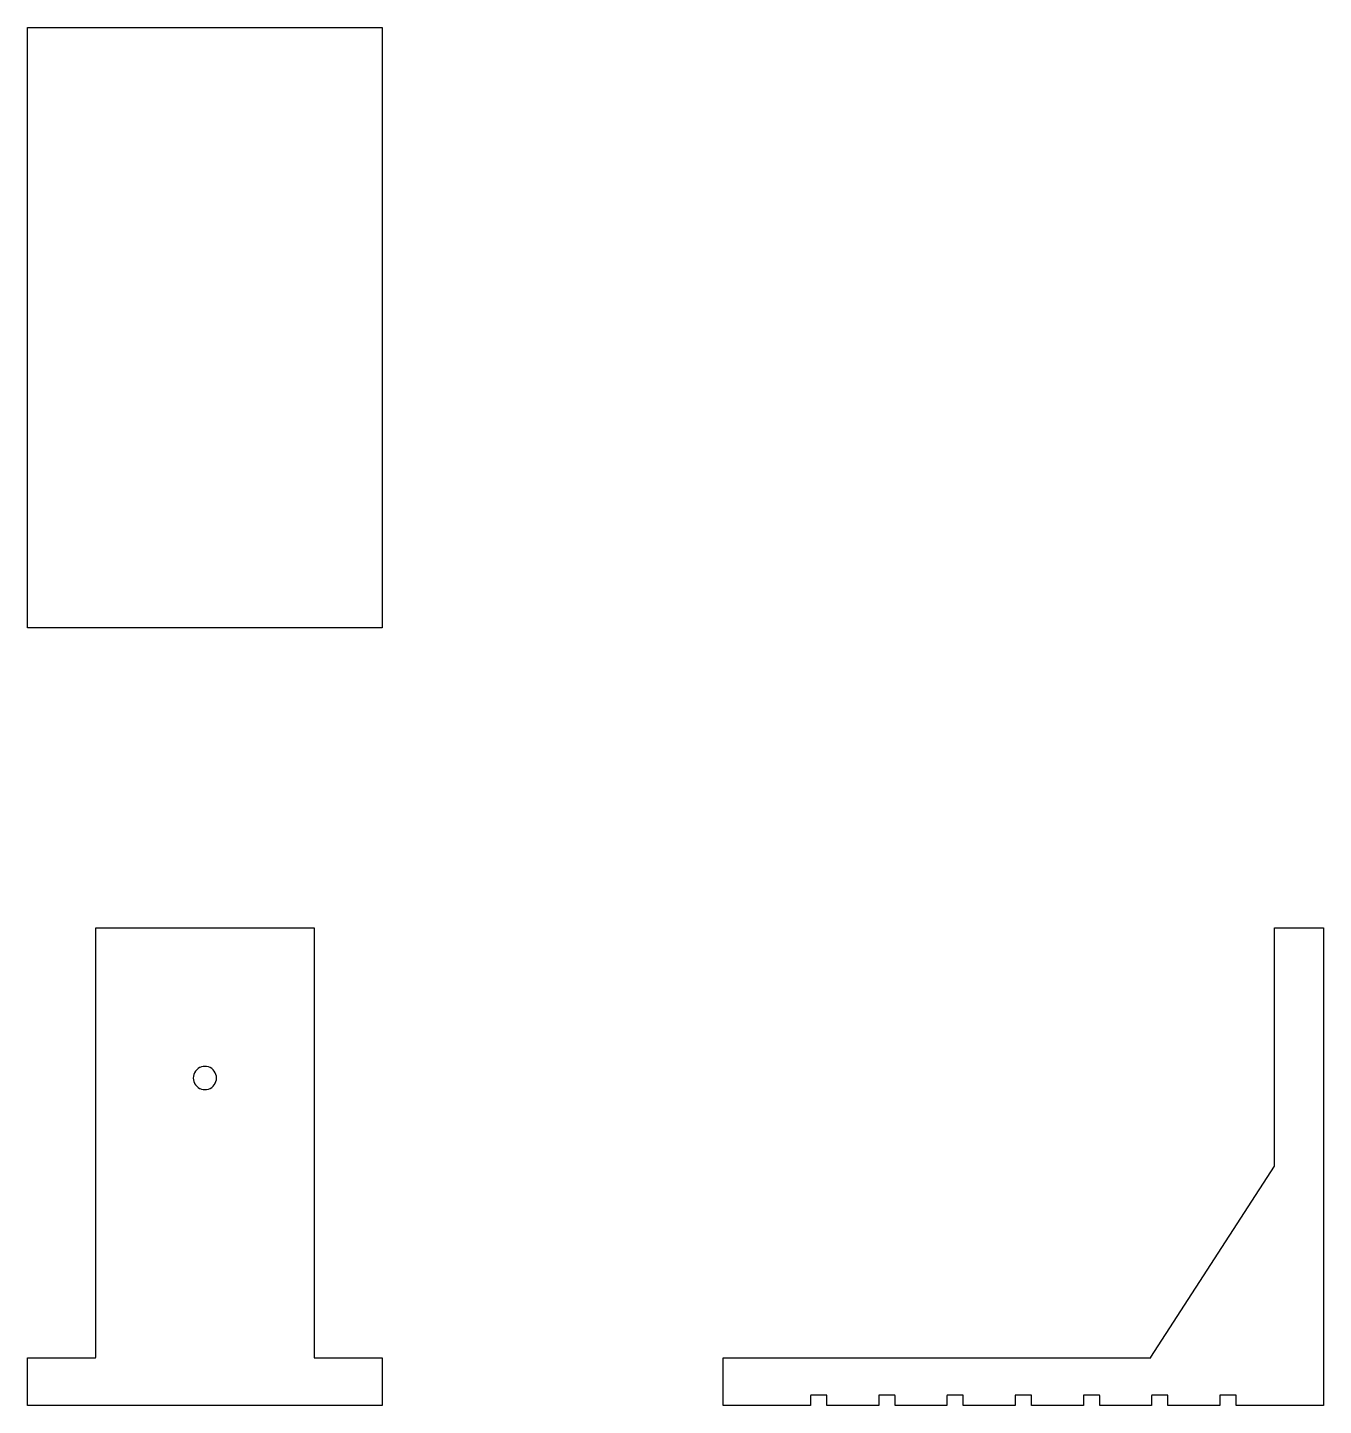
# Model space of a CAD drawing. Header units: metres. Extents: x 0 to 95, y 0 to 101.
import ezdxf

# ---------------------------------------------------------------- set-up
doc = ezdxf.new("R2010")
doc.units = ezdxf.units.M

msp = doc.modelspace()

# ---------------------------------------------------------------- linework, layer by layer
at = {"layer": 'FRONT'}
for points in [[(0, 0), (0, 0), (0, 0), (0, 0.75), (0, 3.5), (0, 3.5), (0, 3.5), (0, 3.5), (4.98, 3.5), (4.98, 3.5), (4.98, 3.5), (4.99, 3.5), (4.99, 3.5), (4.99, 3.5), (4.99, 3.5), (4.99, 3.5), (4.99, 3.51), (5, 3.51), (5, 3.51), (5, 3.51), (5, 3.51), (5, 3.51), (5, 3.52), (5, 3.52), (5, 3.52), (5, 35), (5, 35), (5, 35), (5, 35), (5, 35), (5, 35), (5, 35), (5, 35), (5, 35), (10.6, 35), (21, 35), (21, 35), (21, 35), (21, 35), (21, 17.55), (21, 3.52), (21, 3.52), (21, 3.52), (21, 3.51), (21, 3.51), (21, 3.51), (21, 3.51), (21, 3.51), (21.01, 3.51), (21.01, 3.5), (21.01, 3.5), (21.01, 3.5), (21.01, 3.5), (21.01, 3.5), (21.02, 3.5), (21.02, 3.5), (21.02, 3.5), (26, 3.5), (26, 3.5), (26, 3.5), (26, 3.5), (26, 3.5), (26, 0.75), (26, 0), (26, 0), (26, 0), (26, 0), (26, 0), (26, 0), (26, 0), (26, 0), (26, 0), (0, 0), (0, 0), (0, 0)], [(12.74, 24.81), (12.74, 24.81), (12.74, 24.81), (12.62, 24.76), (12.61, 24.76), (12.61, 24.76), (12.5, 24.69), (12.5, 24.69), (12.5, 24.69), (12.4, 24.6), (12.4, 24.6), (12.4, 24.6), (12.31, 24.5), (12.31, 24.5), (12.31, 24.5), (12.24, 24.39), (12.24, 24.39), (12.24, 24.38), (12.19, 24.26), (12.19, 24.26), (12.19, 24.26), (12.16, 24.13), (12.16, 24.13), (12.16, 24.13), (12.15, 24), (12.15, 24), (12.15, 24), (12.16, 23.87), (12.16, 23.87), (12.16, 23.87), (12.19, 23.74), (12.19, 23.74), (12.19, 23.74), (12.24, 23.62), (12.24, 23.61), (12.24, 23.61), (12.31, 23.5), (12.31, 23.5), (12.31, 23.5), (12.4, 23.4), (12.4, 23.4), (12.4, 23.4), (12.5, 23.31), (12.5, 23.31), (12.5, 23.31), (12.61, 23.24), (12.61, 23.24), (12.62, 23.24), (12.74, 23.19), (12.74, 23.19), (12.74, 23.19), (12.87, 23.16), (12.87, 23.16), (12.87, 23.16), (13, 23.15), (13, 23.15), (13, 23.15), (13.13, 23.16), (13.13, 23.16), (13.13, 23.16), (13.26, 23.19), (13.26, 23.19), (13.26, 23.19), (13.38, 23.24), (13.39, 23.24), (13.39, 23.24), (13.5, 23.31), (13.5, 23.31), (13.5, 23.31), (13.6, 23.4), (13.6, 23.4), (13.6, 23.4), (13.69, 23.5), (13.69, 23.5), (13.69, 23.5), (13.76, 23.61), (13.76, 23.61), (13.76, 23.62), (13.81, 23.74), (13.81, 23.74), (13.81, 23.74), (13.84, 23.87), (13.84, 23.87), (13.84, 23.87), (13.85, 24), (13.85, 24), (13.85, 24), (13.84, 24.13), (13.84, 24.13), (13.84, 24.13), (13.81, 24.26), (13.81, 24.26), (13.81, 24.26), (13.76, 24.38), (13.76, 24.39), (13.76, 24.39), (13.69, 24.5), (13.69, 24.5), (13.69, 24.5), (13.6, 24.6), (13.6, 24.6), (13.6, 24.6), (13.5, 24.69), (13.5, 24.69), (13.5, 24.69), (13.39, 24.76), (13.39, 24.76), (13.38, 24.76), (13.26, 24.81), (13.26, 24.81), (13.26, 24.81), (13.13, 24.84), (13.13, 24.84), (13.13, 24.84), (13, 24.85), (13, 24.85), (13, 24.85), (12.87, 24.84), (12.87, 24.84), (12.87, 24.84), (12.74, 24.81)]]:
    msp.add_lwpolyline(points, dxfattribs=at)
at = {"layer": 'SIDE'}
msp.add_lwpolyline([(51, 0), (51, 0), (51, 0), (51, 3.5), (51, 3.5), (51, 3.5), (51, 3.5), (51, 3.5), (82.33, 3.5), (82.33, 3.5), (82.33, 3.5), (82.34, 3.5), (82.34, 3.5), (82.34, 3.5), (82.34, 3.5), (82.34, 3.5), (82.34, 3.51), (82.35, 3.51), (82.35, 3.51), (82.35, 3.51), (82.35, 3.51), (82.35, 3.51), (82.35, 3.52), (82.35, 3.52), (82.35, 3.52), (82.35, 3.55), (82.35, 3.55), (82.35, 3.55), (82.35, 3.55), (82.35, 3.55), (82.35, 3.55), (82.35, 3.55), (91.4, 17.55), (91.4, 17.55), (91.4, 17.55), (91.4, 17.55), (91.4, 17.55), (91.4, 17.55), (91.4, 17.56), (91.4, 35), (91.4, 35), (91.4, 35), (91.4, 35), (91.4, 35), (92.99, 35), (95, 35), (95, 35), (95, 35), (95, 35), (95, 0), (95, 0), (95, 0), (95, 0), (88.6, 0), (88.6, 0), (88.6, 0), (88.6, 0), (88.6, 0.73), (88.6, 0.73), (88.6, 0.73), (88.6, 0.74), (88.6, 0.74), (88.6, 0.74), (88.6, 0.74), (88.6, 0.74), (88.59, 0.74), (88.59, 0.75), (88.59, 0.75), (88.59, 0.75), (88.59, 0.75), (88.59, 0.75), (88.58, 0.75), (88.58, 0.75), (88.58, 0.75), (87.42, 0.75), (87.42, 0.75), (87.42, 0.75), (87.41, 0.75), (87.41, 0.75), (87.41, 0.75), (87.41, 0.75), (87.41, 0.75), (87.41, 0.74), (87.4, 0.74), (87.4, 0.74), (87.4, 0.74), (87.4, 0.74), (87.4, 0.74), (87.4, 0.73), (87.4, 0.73), (87.4, 0.73), (87.4, 0), (87.4, 0), (87.4, 0), (83.6, 0), (83.6, 0), (83.6, 0), (83.6, 0.73), (83.6, 0.73), (83.6, 0.73), (83.6, 0.74), (83.6, 0.74), (83.6, 0.74), (83.6, 0.74), (83.6, 0.74), (83.59, 0.74), (83.59, 0.75), (83.59, 0.75), (83.59, 0.75), (83.59, 0.75), (83.59, 0.75), (83.58, 0.75), (83.58, 0.75), (83.58, 0.75), (82.42, 0.75), (82.42, 0.75), (82.42, 0.75), (82.41, 0.75), (82.41, 0.75), (82.41, 0.75), (82.41, 0.75), (82.41, 0.75), (82.41, 0.74), (82.4, 0.74), (82.4, 0.74), (82.4, 0.74), (82.4, 0.74), (82.4, 0.74), (82.4, 0.73), (82.4, 0.73), (82.4, 0.73), (82.4, 0), (82.4, 0), (82.4, 0), (78.6, 0), (78.6, 0), (78.6, 0), (78.6, 0.73), (78.6, 0.73), (78.6, 0.73), (78.6, 0.74), (78.6, 0.74), (78.6, 0.74), (78.6, 0.74), (78.6, 0.74), (78.59, 0.74), (78.59, 0.75), (78.59, 0.75), (78.59, 0.75), (78.59, 0.75), (78.59, 0.75), (78.58, 0.75), (78.58, 0.75), (78.58, 0.75), (77.42, 0.75), (77.42, 0.75), (77.42, 0.75), (77.41, 0.75), (77.41, 0.75), (77.41, 0.75), (77.41, 0.75), (77.41, 0.75), (77.41, 0.74), (77.4, 0.74), (77.4, 0.74), (77.4, 0.74), (77.4, 0.74), (77.4, 0.74), (77.4, 0.73), (77.4, 0.73), (77.4, 0.73), (77.4, 0), (77.4, 0), (77.4, 0), (73.6, 0), (73.6, 0), (73.6, 0), (73.6, 0.73), (73.6, 0.73), (73.6, 0.73), (73.6, 0.74), (73.6, 0.74), (73.6, 0.74), (73.6, 0.74), (73.6, 0.74), (73.59, 0.74), (73.59, 0.75), (73.59, 0.75), (73.59, 0.75), (73.59, 0.75), (73.59, 0.75), (73.58, 0.75), (73.58, 0.75), (73.58, 0.75), (72.42, 0.75), (72.42, 0.75), (72.42, 0.75), (72.41, 0.75), (72.41, 0.75), (72.41, 0.75), (72.41, 0.75), (72.41, 0.75), (72.41, 0.74), (72.4, 0.74), (72.4, 0.74), (72.4, 0.74), (72.4, 0.74), (72.4, 0.74), (72.4, 0.73), (72.4, 0.73), (72.4, 0.73), (72.4, 0), (72.4, 0), (72.4, 0), (68.6, 0), (68.6, 0), (68.6, 0), (68.6, 0.73), (68.6, 0.73), (68.6, 0.73), (68.6, 0.74), (68.6, 0.74), (68.6, 0.74), (68.6, 0.74), (68.6, 0.74), (68.59, 0.74), (68.59, 0.75), (68.59, 0.75), (68.59, 0.75), (68.59, 0.75), (68.59, 0.75), (68.58, 0.75), (68.58, 0.75), (68.58, 0.75), (67.42, 0.75), (67.42, 0.75), (67.42, 0.75), (67.41, 0.75), (67.41, 0.75), (67.41, 0.75), (67.41, 0.75), (67.41, 0.75), (67.41, 0.74), (67.4, 0.74), (67.4, 0.74), (67.4, 0.74), (67.4, 0.74), (67.4, 0.74), (67.4, 0.73), (67.4, 0.73), (67.4, 0.73), (67.4, 0), (67.4, 0), (67.4, 0), (63.6, 0), (63.6, 0), (63.6, 0), (63.6, 0.73), (63.6, 0.73), (63.6, 0.73), (63.6, 0.74), (63.6, 0.74), (63.6, 0.74), (63.6, 0.74), (63.6, 0.74), (63.59, 0.74), (63.59, 0.75), (63.59, 0.75), (63.59, 0.75), (63.59, 0.75), (63.59, 0.75), (63.58, 0.75), (63.58, 0.75), (63.58, 0.75), (62.42, 0.75), (62.42, 0.75), (62.42, 0.75), (62.41, 0.75), (62.41, 0.75), (62.41, 0.75), (62.41, 0.75), (62.41, 0.75), (62.41, 0.74), (62.4, 0.74), (62.4, 0.74), (62.4, 0.74), (62.4, 0.74), (62.4, 0.74), (62.4, 0.73), (62.4, 0.73), (62.4, 0.73), (62.4, 0), (62.4, 0), (62.4, 0), (58.6, 0), (58.6, 0), (58.6, 0), (58.6, 0.73), (58.6, 0.73), (58.6, 0.73), (58.6, 0.74), (58.6, 0.74), (58.6, 0.74), (58.6, 0.74), (58.6, 0.74), (58.59, 0.74), (58.59, 0.75), (58.59, 0.75), (58.59, 0.75), (58.59, 0.75), (58.59, 0.75), (58.58, 0.75), (58.58, 0.75), (58.58, 0.75), (57.42, 0.75), (57.42, 0.75), (57.42, 0.75), (57.41, 0.75), (57.41, 0.75), (57.41, 0.75), (57.41, 0.75), (57.41, 0.75), (57.41, 0.74), (57.4, 0.74), (57.4, 0.74), (57.4, 0.74), (57.4, 0.74), (57.4, 0.74), (57.4, 0.73), (57.4, 0.73), (57.4, 0.73), (57.4, 0), (57.4, 0), (57.4, 0), (51, 0), (51, 0), (51, 0)], dxfattribs=at)
at = {"layer": 'TOP'}
msp.add_lwpolyline([(0, 101), (0, 101), (0, 101), (0, 101), (0, 101), (26, 101), (26, 101), (26, 101), (26, 101), (26, 101), (26, 94.6), (26, 57), (26, 57), (26, 57), (26, 57), (26, 57), (26, 57), (0, 57), (0, 57), (0, 57), (0, 57), (0, 57), (0, 57), (0, 101)], dxfattribs=at)

doc.saveas('drawing.dxf')
